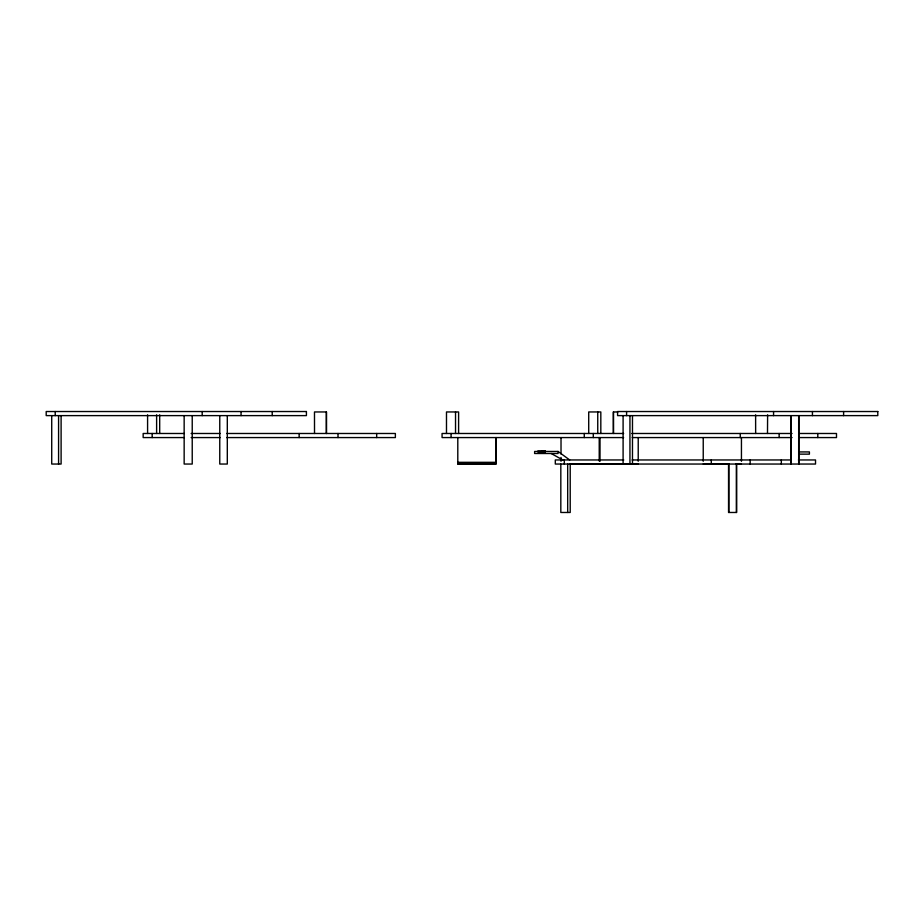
<?xml version="1.0" encoding="UTF-8"?>
<svg xmlns="http://www.w3.org/2000/svg" width="924" height="924" viewBox="0 0 924 924"><rect width="100%" height="100%" fill="white"/><g stroke="black" fill="none" stroke-linecap="round" stroke-linejoin="round"><path stroke-width="1.39" d="M613.432 411.954L613.432 433.483L613.397 411.954L617.844 411.954M184.269 433.483L143.151 433.483L143.162 437.572L184.269 437.572M191.129 433.483L220.235 433.483M226.657 433.483L395.368 433.483L395.368 437.572L226.657 437.572M623.642 433.483L442.065 433.483L442.076 437.572L623.596 437.572M631.831 433.483L792.041 433.483M799.191 433.483L836.497 433.483L836.497 437.572L799.191 437.572M191.129 437.572L220.235 437.572M632.259 437.572L792.041 437.572M558.073 451.455L534.626 451.455L534.626 453.499L558.073 453.499L558.073 451.455L569.692 459.956M798.74 451.928L809.412 451.928L809.412 454.146L798.613 454.146M623.758 459.956L555.301 459.956L555.301 464.044L815.522 464.044L815.522 459.956L798.428 459.956M632.131 459.956L791.371 459.956M457.796 462.323L496.003 462.323M457.796 463.94L496.015 463.94L496.015 437.572M569.507 463.94L599.226 463.94M600.023 463.94L638.23 463.94M703.233 463.94L728.701 463.94M735.781 463.94L741.441 463.94M551.178 453.499L562.808 459.956M843.6 411.526L843.6 415.615M817.798 433.483L817.798 437.572M812.439 411.526L812.439 415.615M798.902 415.615L798.902 464.044M798.671 415.615L798.671 464.044M791.14 415.615L791.14 464.044M790.817 415.615L790.817 464.044M781.323 459.956L781.323 464.044M779.14 433.483L779.14 437.572M773.561 411.526L773.561 415.615M767.613 414.818L767.486 433.483M755.613 414.818L755.647 433.483M750.161 459.956L750.161 464.044M741.441 437.572L741.441 461.261M740.274 433.483L740.274 437.572M736.624 464.044L736.624 512.473L728.551 512.473L728.551 464.044M736.393 464.044L736.393 512.473M728.863 464.044L728.863 512.473M711.284 459.956L711.284 464.044M703.233 437.572L703.233 461.261M638.23 437.572L638.218 461.261M632.478 415.615L632.478 464.044M629.949 415.615L629.949 464.044M626.587 411.526L626.587 415.615M623.099 415.615L623.099 464.044M600.819 433.483L600.819 411.954L588.715 411.954L588.715 433.483M600.023 437.572L600.011 461.261M599.226 437.572L599.226 461.03M597.747 411.954L597.747 433.483M593.3 433.483L593.3 437.572M584.28 433.483L584.291 437.572M570.212 464.044L570.212 512.473L560.822 512.473L560.822 464.044M567.683 464.044L567.683 512.473M564.321 459.956L564.321 464.044M561.018 437.572L561.018 454.077M561.018 457.426L561.018 461.261M544.825 451.016L544.825 451.975M542.076 451.016L542.076 451.975M496.003 437.572L496.003 464.044L457.796 464.044L457.796 437.572M458.604 433.483L458.604 411.954L446.488 411.954L446.488 433.483M455.532 411.954L455.532 433.483M451.074 433.483L451.074 437.572M376.669 433.483L376.669 437.572M338.011 433.483L338.011 437.572M326.484 433.483L326.484 411.954L314.483 411.954L314.518 433.483M326.357 411.954L326.357 433.483M299.145 433.483L299.145 437.572M272.222 411.526L272.222 415.615M241.06 411.526L241.06 415.615M227.304 415.615L227.304 464.044L219.762 464.044L219.762 415.615M202.194 411.526L202.194 415.615M192.227 415.615L192.227 464.044L184.153 464.044L184.153 415.615M159.69 414.818L159.69 433.483M156.618 414.818L156.618 433.483M152.171 433.483L152.171 437.572M147.586 414.818L147.586 433.483M61.111 415.615L61.111 464.044L51.721 464.044L51.721 415.615M58.582 415.615L58.582 464.044M55.221 411.526L55.221 415.615M306.422 411.526L46.2 411.526L46.2 415.615L306.422 415.615L306.422 411.526M877.8 411.526L617.579 411.526L617.579 415.615L877.8 415.615L877.8 411.526M542.688 451.016L537.849 451.016L537.849 451.975L542.688 451.975L542.688 451.016M545.345 451.016L543.127 451.016L543.127 451.975L545.345 451.975L545.345 451.016"/></g></svg>
